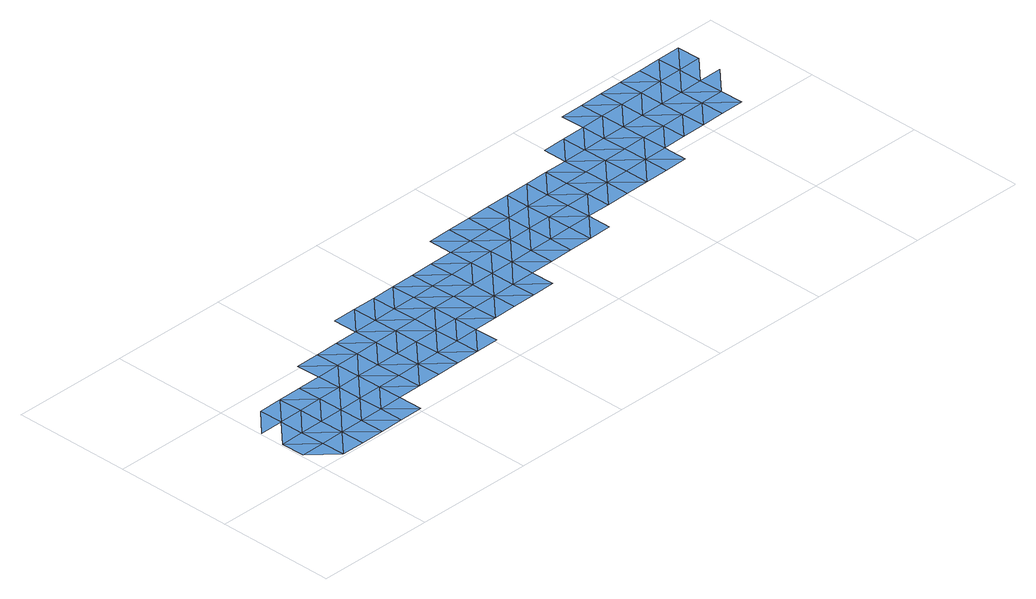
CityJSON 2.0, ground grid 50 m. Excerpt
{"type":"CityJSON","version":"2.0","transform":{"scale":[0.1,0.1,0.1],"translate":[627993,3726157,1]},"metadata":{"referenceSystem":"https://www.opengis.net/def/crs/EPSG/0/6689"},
"CityObjects":{
"waterbody1":{"type":"WaterBody","attributes":{"name":"福岡県津波浸水想定図","class":"1140","function":"2","WaterBodyTsunamiRiskAttribute.description":"1","WaterBodyTsunamiRiskAttribute.rank":"3"},"geometry":[{"type":"MultiSurface","lod":"1","boundaries":[[[0,1,2]],[[0,2,3]],[[4,3,2]],[[4,5,3]],[[6,3,7]],[[3,5,7]],[[4,8,5]],[[9,8,4]],[[7,5,10]],[[10,5,8]],[[11,8,9]],[[11,9,12]],[[10,8,13]],[[13,8,11]],[[14,11,12]],[[15,13,11]],[[14,12,16]],[[15,11,14]],[[17,15,14]],[[15,17,18]],[[18,17,19]],[[18,19,20]],[[19,21,20]],[[20,22,23]],[[21,19,24]],[[20,21,22]],[[24,25,21]],[[26,25,24]],[[21,25,22]],[[22,25,27]],[[28,27,25]],[[25,26,29]],[[29,26,30]],[[28,25,29]],[[28,29,31]],[[28,31,32]],[[33,32,31]],[[34,35,32]],[[34,32,33]],[[34,36,35]],[[33,37,34]],[[38,36,34]],[[33,39,37]],[[36,38,40]],[[38,34,37]],[[38,41,40]],[[39,42,37]],[[43,38,37]],[[42,43,37]],[[39,44,42]],[[45,43,42]],[[45,42,46]],[[47,45,46]],[[47,46,48]],[[48,49,47]],[[47,50,51]],[[49,48,52]],[[49,50,47]],[[52,53,49]],[[49,54,50]],[[49,53,54]],[[50,54,55]],[[55,54,56]],[[55,56,57]],[[58,57,56]],[[58,59,57]],[[58,60,59]],[[61,60,58]],[[60,62,59]],[[62,60,63]],[[64,60,61]],[[60,65,63]],[[64,65,60]],[[63,65,66]],[[65,64,67]],[[67,64,68]],[[66,65,67]],[[67,69,66]],[[70,69,67]],[[69,70,71]],[[70,72,71]],[[73,71,72]],[[74,73,72]],[[74,75,73]],[[76,75,74]],[[76,77,75]],[[78,79,77]],[[80,81,79]],[[80,79,78]]]}]},
"waterbody2":{"type":"WaterBody","attributes":{"name":"福岡県津波浸水想定図","class":"1140","function":"2","WaterBodyTsunamiRiskAttribute.description":"1","WaterBodyTsunamiRiskAttribute.rank":"4"},"geometry":[{"type":"MultiSurface","lod":"1","boundaries":[[[1,82,2]],[[82,4,2]],[[83,4,82]],[[4,83,84]],[[9,4,84]],[[84,85,9]],[[85,12,9]],[[85,86,12]],[[16,12,86]],[[14,16,87]],[[87,17,14]],[[87,19,17]],[[88,19,87]],[[19,88,89]],[[19,89,24]],[[24,89,90]],[[90,26,24]],[[30,26,90]],[[30,90,91]],[[92,29,30]],[[92,31,29]],[[33,31,92]],[[92,93,33]],[[94,33,93]],[[94,39,33]],[[95,39,94]],[[95,44,39]],[[96,42,44]],[[42,96,46]],[[46,96,97]],[[46,97,48]],[[48,97,98]],[[98,52,48]],[[98,53,52]],[[53,98,99]],[[53,56,54]],[[56,53,100]],[[58,56,100]],[[101,58,100]],[[58,101,102]],[[102,61,58]],[[102,64,61]],[[102,103,64]],[[64,103,104]],[[64,104,68]],[[68,70,67]],[[70,68,105]],[[105,72,70]],[[105,106,72]],[[106,74,72]],[[74,106,107]],[[108,74,107]],[[108,76,74]],[[109,77,76]]]}]},
"waterbody3":{"type":"WaterBody","attributes":{"name":"福岡県津波浸水想定図","class":"1140","function":"2","WaterBodyTsunamiRiskAttribute.description":"1","WaterBodyTsunamiRiskAttribute.rank":"2"},"geometry":[{"type":"MultiSurface","lod":"1","boundaries":[[[6,0,3]],[[110,111,6]],[[6,112,110]],[[6,7,112]],[[10,112,7]],[[10,113,112]],[[13,113,10]],[[113,13,114]],[[114,115,116]],[[114,13,115]],[[115,13,15]],[[116,115,117]],[[118,115,15]],[[118,15,18]],[[117,115,118]],[[117,118,119]],[[23,118,18]],[[118,23,119]],[[18,20,23]],[[119,23,120]],[[120,23,22]],[[121,120,22]],[[122,120,123]],[[123,120,121]],[[27,121,22]],[[121,124,123]],[[125,121,27]],[[124,121,125]],[[125,27,28]],[[125,126,124]],[[125,28,127]],[[125,127,126]],[[28,32,127]],[[35,126,127]],[[32,35,127]],[[35,128,126]],[[128,35,36]],[[128,36,40]],[[43,41,38]],[[129,41,130]],[[130,41,43]],[[130,131,129]],[[43,45,130]],[[132,131,130]],[[45,132,130]],[[131,132,133]],[[51,132,45]],[[51,45,47]],[[133,132,51]],[[133,51,134]],[[51,135,134]],[[51,50,135]],[[135,50,136]],[[50,55,136]],[[55,137,136]],[[55,57,137]],[[59,137,57]],[[62,137,59]],[[63,138,139]],[[66,138,63]],[[140,138,66]],[[69,140,66]],[[141,140,69]],[[141,142,140]],[[141,69,71]],[[141,143,142]],[[141,144,143]],[[141,71,144]],[[71,73,144]],[[144,145,143]],[[73,146,144]],[[145,144,146]],[[73,75,146]],[[145,146,147]],[[75,79,146]],[[77,79,75]],[[146,81,147]],[[81,146,79]]]}]},
"waterbody4":{"type":"WaterBody","attributes":{"name":"福岡県津波浸水想定図","class":"1140","function":"2","WaterBodyTsunamiRiskAttribute.description":"1","WaterBodyTsunamiRiskAttribute.rank":"1"},"geometry":[{"type":"MultiSurface","lod":"1","boundaries":[[[62,139,148]],[[139,62,63]],[[149,138,140]],[[149,140,142]]]}]}
},
"vertices":[
[10,206,8],[12,106,8],[112,108,8],[110,208,8],[212,110,8],[210,210,8],[108,308,8],[208,310,8],[310,212,8],[312,112,8],[308,312,8],[410,214,8],[412,114,8],[408,314,8],[510,216,8],[508,316,8],[512,116,8],[610,217,8],[608,317,8],[710,219,8],[708,319,8],[808,321,8],[806,421,8],[706,419,8],[810,221,8],[908,323,8],[910,223,8],[906,423,8],[1006,425,8],[1008,325,8],[1010,225,8],[1108,327,8],[1106,427,8],[1208,329,8],[1206,429,8],[1104,527,8],[1204,529,8],[1306,431,8],[1304,531,8],[1308,331,8],[1202,629,8],[1302,631,8],[1406,433,8],[1404,533,8],[1408,333,8],[1504,535,8],[1506,435,8],[1604,537,8],[1606,437,8],[1704,539,8],[1702,639,8],[1602,637,8],[1706,439,8],[1806,441,8],[1804,541,8],[1802,641,8],[1904,542,8],[1902,642,8],[2004,544,8],[2002,644,8],[2102,646,8],[2104,546,8],[2000,744,8],[2100,746,8],[2204,548,8],[2202,648,8],[2200,748,8],[2302,650,8],[2304,550,8],[2300,750,8],[2402,652,8],[2400,752,8],[2502,654,8],[2500,754,8],[2602,656,8],[2600,756,8],[2702,658,8],[2700,758,8],[2798,860,8],[2698,858,8],[2796,960,8],[2696,958,8],
[114,8,8],[214,10,8],[314,12,8],[414,14,8],[514,16,8],[612,117,8],[712,119,8],[812,121,8],[912,123,8],[1012,125,8],[1110,227,8],[1210,229,8],[1310,231,8],[1410,233,8],[1508,335,8],[1608,337,8],[1708,339,8],[1808,341,8],[1906,442,8],[2006,444,8],[2106,446,8],[2206,448,8],[2306,450,8],[2404,552,8],[2504,554,8],[2604,556,8],[2704,558,8],[2800,760,8],
[106,408,8],[8,306,8],[206,410,8],[306,412,8],[406,413,8],[506,415,8],[404,513,8],[504,515,8],[606,417,8],[604,517,8],[704,519,8],[804,521,8],[702,619,8],[802,621,8],[902,623,8],[904,523,8],[1002,625,8],[1004,525,8],[1102,627,8],[1300,731,8],[1402,633,8],[1400,733,8],[1502,635,8],[1500,735,8],[1600,737,8],[1700,739,8],[1800,740,8],[1900,742,8],[2198,848,8],[2098,846,8],[2298,850,8],[2398,852,8],[2296,950,8],[2396,952,8],[2498,854,8],[2496,954,8],[2598,856,8],[2596,956,8],
[1998,844,8],[2196,948,8]
]}
